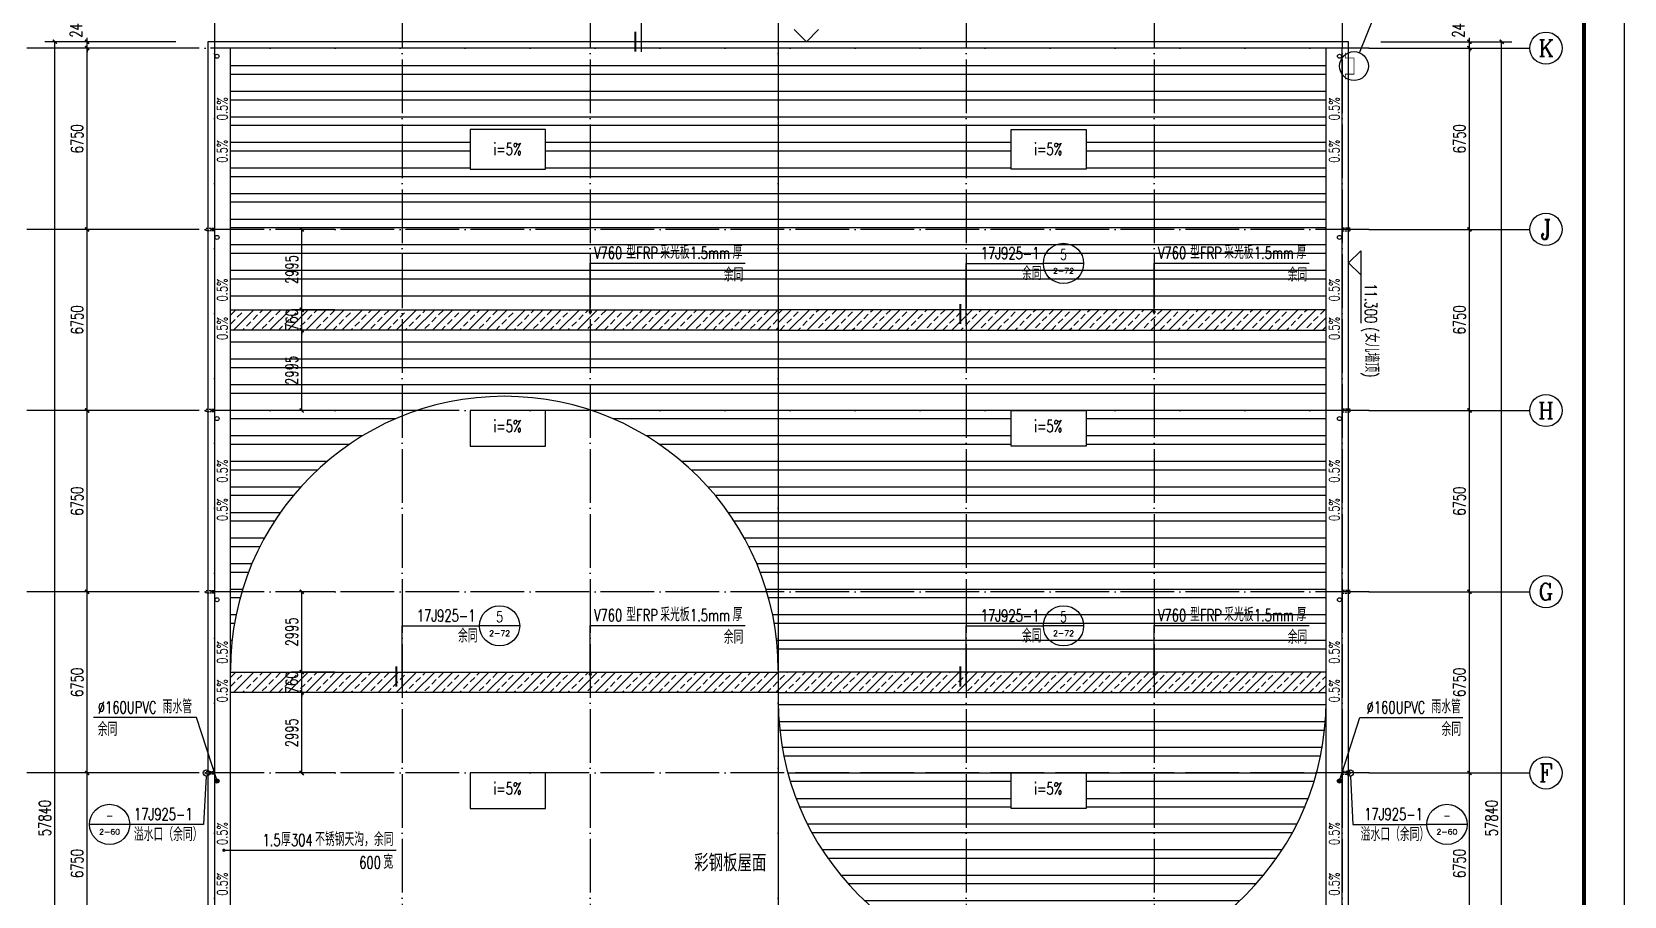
# Model space of a CAD drawing. Extents: x 1840316 to 2045362, y 17308253 to 17931430.
# Drawn here: x 1986066 to 2045362, y 17555464 to 17587663 of the extents above; entities that cross this region are included whole.
import ezdxf
from ezdxf.enums import TextEntityAlignment as Align

# ---------------------------------------------------------------- set-up
doc = ezdxf.new("R2010")
doc.units = 0
doc.header["$LTSCALE"] = 1000
doc.header["$MEASUREMENT"] = 0
doc.linetypes.add('DASH', pattern=[0.35, 0.25, -0.1])
doc.linetypes.add('DOTE', pattern=[2.42, 2, -0.2, 0.02, -0.2])
doc.layers.get('Defpoints').update_dxf_attribs({"color": 250})
for name, color, linetype in [('AXIS_TEXT', 7, 'Continuous'), ('AXIS_内部', 151, 'Continuous'), ('AXIS_外部', 171, 'Continuous'), ('DIM_IDEN', 171, 'Continuous'), ('DIM_LEAD', 145, 'Continuous'), ('DIM_SYMB', 165, 'Continuous'), ('DOTE', 1, 'DOTE'), ('PUB_DIM', 161, 'Continuous'), ('PUB_TEXT', 7, 'Continuous'), ('TK', 4, 'Continuous'), ('WINDOW', 140, 'Continuous'), ('填充', 8, 'Continuous'), ('雨水管', 6, 'Continuous')]:
    doc.layers.add(name, color=color, linetype=linetype)
doc.styles.add('_TCH_AXIS', font='COMPLEX', dxfattribs={"bigfont": 'GBCBIG'})
doc.styles.add('_TCH_DIM', font='SIMPLEX', dxfattribs={"bigfont": 'GBCBIG'})
doc.styles.add('_TCH_DIM_T3', font='SIMPLEX', dxfattribs={"width": 0.705882, "bigfont": 'GBCBIG'})
doc.styles.add('_TCH_LABEL', font='COMPLEX', dxfattribs={"bigfont": 'GBCBIG'})
doc.styles.add('COMPLEX', font='COMPLEX')
doc.styles.add('HT', font='simhei.ttf', dxfattribs={"width": 0.7})
doc.dimstyles.new('_TCH_ARCH&&150', dxfattribs={"dimtxt": 446.25, "dimasz": 150, "dimexe": 375, "dimexo": 450, "dimgap": 150, "dimtad": 1, "dimdec": 0, "dimzin": 0, "dimdsep": 46, "dimtxsty": '_TCH_DIM_T3', "dimblk": 'ARCHTICK', "dimcen": 0.09, "dimclrt": 7, "dimazin": 2, "dimtfac": 1, "dimtdec": 0, "dimtix": 1, "dimtmove": 2, "dimatfit": 3, "dimfxl": 0, "dimtolj": 1, "dimtzin": 0, "dimarcsym": 0})
pattern_1 = [(45, (5993.36, -1389131.05), (-336.759605, 336.759605), []), (45, (6330.1, -1389131.05), (-336.759605, 336.759605), [238.125, -119.0625])]

# ---------------------------------------------------------------- blocks, each defined once
blk = doc.blocks.new('GeYuanFrame_38856651', base_point=(18.76, 4.34))
at = {"layer": 'TK'}
blk.add_line((43.76, 414.34), (676.76, 414.34), dxfattribs=at)
blk.add_lwpolyline([(18.76, 424.34), (686.76, 424.34), (686.76, 4.34), (18.76, 4.34), (18.76, 424.34)], dxfattribs=at)
at = {"layer": 'TK', "const_width": 1}
blk.add_lwpolyline([(676.76, 414.34), (43.76, 414.34), (43.76, 14.34), (676.76, 14.34)], close=True, dxfattribs=at)
blk = doc.blocks.new('_ArchTick')
at = {"color": 0, "linetype": 'ByBlock', "const_width": 0.4}
blk.add_lwpolyline([(-0.5, -0.5), (0.5, 0.5)], dxfattribs=at)
blk = doc.blocks.new('*D237')
at = {"layer": 'AXIS_内部', "color": 0, "lineweight": -2}
for p, q in [((1997354, 17580305), (1995741, 17580305)), ((1996116, 17577310), (1996116, 17580305)), ((1997354, 17577310), (1995741, 17577310))]:
    blk.add_line(p, q, dxfattribs=at)
at = {"layer": 'Defpoints', "color": 0}
for p in [(1996116, 17580305), (1997804, 17580305), (1997804, 17577310)]:
    blk.add_point(p, dxfattribs=at)
at = {"layer": 'AXIS_内部', "color": 0, "lineweight": -2, "xscale": 150, "yscale": 150, "zscale": 150}
for p, rotation in [((1996116, 17580305), 90), ((1996116, 17577310), 270)]:
    blk.add_blockref('_ArchTick', p, dxfattribs=dict(at, rotation=rotation))
at = {"layer": 'AXIS_内部', "color": 7, "insert": (1995743, 17578807), "char_height": 446.2, "attachment_point": 5, "rotation": 90, "style": '_TCH_DIM_T3'}
blk.add_mtext('\\A1;2995', dxfattribs=at)
blk = doc.blocks.new('*D238')
at = {"layer": 'AXIS_内部', "color": 0, "lineweight": -2}
for p, q in [((1997354, 17577310), (1995741, 17577310)), ((1996116, 17577310), (1996116, 17577460)), ((1996116, 17576550), (1996116, 17577310)), ((1997354, 17576550), (1995741, 17576550)), ((1996116, 17576550), (1996116, 17576400))]:
    blk.add_line(p, q, dxfattribs=at)
at = {"layer": 'Defpoints', "color": 0}
for p in [(1996116, 17577310), (1997804, 17577310), (1997804, 17576550)]:
    blk.add_point(p, dxfattribs=at)
at = {"layer": 'AXIS_内部', "color": 0, "lineweight": -2, "xscale": 150, "yscale": 150, "zscale": 150}
for p, rotation in [((1996116, 17577310), 270), ((1996116, 17576550), 90)]:
    blk.add_blockref('_ArchTick', p, dxfattribs=dict(at, rotation=rotation))
at = {"layer": 'AXIS_内部', "color": 7, "insert": (1995743, 17576930), "char_height": 446.2, "attachment_point": 5, "rotation": 90, "style": '_TCH_DIM_T3'}
blk.add_mtext('\\A1;760', dxfattribs=at)
blk = doc.blocks.new('*D239')
at = {"layer": 'AXIS_内部', "color": 0, "lineweight": -2}
for p, q in [((1997354, 17576550), (1995741, 17576550)), ((1996116, 17573555), (1996116, 17576550)), ((1997354, 17573555), (1995741, 17573555))]:
    blk.add_line(p, q, dxfattribs=at)
at = {"layer": 'Defpoints', "color": 0}
for p in [(1996116, 17576550), (1997804, 17576550), (1997804, 17573555)]:
    blk.add_point(p, dxfattribs=at)
at = {"layer": 'AXIS_内部', "color": 0, "lineweight": -2, "xscale": 150, "yscale": 150, "zscale": 150}
for p, rotation in [((1996116, 17576550), 90), ((1996116, 17573555), 270)]:
    blk.add_blockref('_ArchTick', p, dxfattribs=dict(at, rotation=rotation))
at = {"layer": 'AXIS_内部', "color": 7, "insert": (1995743, 17575052), "char_height": 446.2, "attachment_point": 5, "rotation": 90, "style": '_TCH_DIM_T3'}
blk.add_mtext('\\A1;2995', dxfattribs=at)
blk = doc.blocks.new('*D240')
at = {"layer": 'AXIS_内部', "color": 0, "lineweight": -2}
for p, q in [((1997354, 17566805), (1995741, 17566805)), ((1996116, 17563810), (1996116, 17566805)), ((1997354, 17563810), (1995741, 17563810))]:
    blk.add_line(p, q, dxfattribs=at)
at = {"layer": 'Defpoints', "color": 0}
for p in [(1996116, 17566805), (1997804, 17566805), (1997804, 17563810)]:
    blk.add_point(p, dxfattribs=at)
at = {"layer": 'AXIS_内部', "color": 0, "lineweight": -2, "xscale": 150, "yscale": 150, "zscale": 150}
for p, rotation in [((1996116, 17566805), 90), ((1996116, 17563810), 270)]:
    blk.add_blockref('_ArchTick', p, dxfattribs=dict(at, rotation=rotation))
at = {"layer": 'AXIS_内部', "color": 7, "insert": (1995743, 17565307), "char_height": 446.2, "attachment_point": 5, "rotation": 90, "style": '_TCH_DIM_T3'}
blk.add_mtext('\\A1;2995', dxfattribs=at)
blk = doc.blocks.new('*D241')
at = {"layer": 'AXIS_内部', "color": 0, "lineweight": -2}
for p, q in [((1997354, 17563810), (1995741, 17563810)), ((1996116, 17563810), (1996116, 17563960)), ((1996116, 17563050), (1996116, 17563810)), ((1997354, 17563050), (1995741, 17563050)), ((1996116, 17563050), (1996116, 17562900))]:
    blk.add_line(p, q, dxfattribs=at)
at = {"layer": 'Defpoints', "color": 0}
for p in [(1996116, 17563810), (1997804, 17563810), (1997804, 17563050)]:
    blk.add_point(p, dxfattribs=at)
at = {"layer": 'AXIS_内部', "color": 0, "lineweight": -2, "xscale": 150, "yscale": 150, "zscale": 150}
for p, rotation in [((1996116, 17563810), 270), ((1996116, 17563050), 90)]:
    blk.add_blockref('_ArchTick', p, dxfattribs=dict(at, rotation=rotation))
at = {"layer": 'AXIS_内部', "color": 7, "insert": (1995743, 17563430), "char_height": 446.2, "attachment_point": 5, "rotation": 90, "style": '_TCH_DIM_T3'}
blk.add_mtext('\\A1;760', dxfattribs=at)
blk = doc.blocks.new('*D242')
at = {"layer": 'AXIS_内部', "color": 0, "lineweight": -2}
for p, q in [((1997354, 17563050), (1995741, 17563050)), ((1996116, 17560055), (1996116, 17563050)), ((1997354, 17560055), (1995741, 17560055))]:
    blk.add_line(p, q, dxfattribs=at)
at = {"layer": 'Defpoints', "color": 0}
for p in [(1996116, 17563050), (1997804, 17563050), (1997804, 17560055)]:
    blk.add_point(p, dxfattribs=at)
at = {"layer": 'AXIS_内部', "color": 0, "lineweight": -2, "xscale": 150, "yscale": 150, "zscale": 150}
for p, rotation in [((1996116, 17563050), 90), ((1996116, 17560055), 270)]:
    blk.add_blockref('_ArchTick', p, dxfattribs=dict(at, rotation=rotation))
at = {"layer": 'AXIS_内部', "color": 7, "insert": (1995743, 17561552), "char_height": 446.2, "attachment_point": 5, "rotation": 90, "style": '_TCH_DIM_T3'}
blk.add_mtext('\\A1;2995', dxfattribs=at)
blk = doc.blocks.new('*D263')
at = {"layer": 'AXIS_外部', "color": 0, "lineweight": -2}
for p, q in [((2036300, 17560055), (2039975, 17560055)), ((2039600, 17553305), (2039600, 17560055)), ((2036300, 17553305), (2039975, 17553305))]:
    blk.add_line(p, q, dxfattribs=at)
at = {"layer": 'Defpoints', "color": 0}
for p in [(2035850, 17560055), (2039600, 17560055), (2035850, 17553305)]:
    blk.add_point(p, dxfattribs=at)
at = {"layer": 'AXIS_外部', "color": 0, "lineweight": -2, "xscale": 150, "yscale": 150, "zscale": 150}
for p, rotation in [((2039600, 17560055), 90), ((2039600, 17553305), 270)]:
    blk.add_blockref('_ArchTick', p, dxfattribs=dict(at, rotation=rotation))
at = {"layer": 'AXIS_外部', "color": 7, "insert": (2039226, 17556680), "char_height": 446.2, "attachment_point": 5, "rotation": 90, "style": '_TCH_DIM_T3'}
blk.add_mtext('\\A1;6750', dxfattribs=at)
blk = doc.blocks.new('*D264')
at = {"layer": 'AXIS_外部', "color": 0, "lineweight": -2}
for p, q in [((2036300, 17566805), (2039975, 17566805)), ((2039600, 17560055), (2039600, 17566805)), ((2036300, 17560055), (2039975, 17560055))]:
    blk.add_line(p, q, dxfattribs=at)
at = {"layer": 'Defpoints', "color": 0}
for p in [(2035850, 17566805), (2039600, 17566805), (2035850, 17560055)]:
    blk.add_point(p, dxfattribs=at)
at = {"layer": 'AXIS_外部', "color": 0, "lineweight": -2, "xscale": 150, "yscale": 150, "zscale": 150}
for p, rotation in [((2039600, 17566805), 90), ((2039600, 17560055), 270)]:
    blk.add_blockref('_ArchTick', p, dxfattribs=dict(at, rotation=rotation))
at = {"layer": 'AXIS_外部', "color": 7, "insert": (2039226, 17563430), "char_height": 446.2, "attachment_point": 5, "rotation": 90, "style": '_TCH_DIM_T3'}
blk.add_mtext('\\A1;6750', dxfattribs=at)
blk = doc.blocks.new('*D265')
at = {"layer": 'AXIS_外部', "color": 0, "lineweight": -2}
for p, q in [((2036300, 17573555), (2039975, 17573555)), ((2039600, 17566805), (2039600, 17573555)), ((2036300, 17566805), (2039975, 17566805))]:
    blk.add_line(p, q, dxfattribs=at)
at = {"layer": 'Defpoints', "color": 0}
for p in [(2035850, 17573555), (2039600, 17573555), (2035850, 17566805)]:
    blk.add_point(p, dxfattribs=at)
at = {"layer": 'AXIS_外部', "color": 0, "lineweight": -2, "xscale": 150, "yscale": 150, "zscale": 150}
for p, rotation in [((2039600, 17573555), 90), ((2039600, 17566805), 270)]:
    blk.add_blockref('_ArchTick', p, dxfattribs=dict(at, rotation=rotation))
at = {"layer": 'AXIS_外部', "color": 7, "insert": (2039226, 17570180), "char_height": 446.2, "attachment_point": 5, "rotation": 90, "style": '_TCH_DIM_T3'}
blk.add_mtext('\\A1;6750', dxfattribs=at)
blk = doc.blocks.new('*D266')
at = {"layer": 'AXIS_外部', "color": 0, "lineweight": -2}
for p, q in [((2036300, 17580305), (2039975, 17580305)), ((2039600, 17573555), (2039600, 17580305)), ((2036300, 17573555), (2039975, 17573555))]:
    blk.add_line(p, q, dxfattribs=at)
at = {"layer": 'Defpoints', "color": 0}
for p in [(2035850, 17580305), (2039600, 17580305), (2035850, 17573555)]:
    blk.add_point(p, dxfattribs=at)
at = {"layer": 'AXIS_外部', "color": 0, "lineweight": -2, "xscale": 150, "yscale": 150, "zscale": 150}
for p, rotation in [((2039600, 17580305), 90), ((2039600, 17573555), 270)]:
    blk.add_blockref('_ArchTick', p, dxfattribs=dict(at, rotation=rotation))
at = {"layer": 'AXIS_外部', "color": 7, "insert": (2039226, 17576930), "char_height": 446.2, "attachment_point": 5, "rotation": 90, "style": '_TCH_DIM_T3'}
blk.add_mtext('\\A1;6750', dxfattribs=at)
blk = doc.blocks.new('*D267')
at = {"layer": 'AXIS_外部', "color": 0, "lineweight": -2}
for p, q in [((2036300, 17587055), (2039975, 17587055)), ((2039600, 17580305), (2039600, 17587055)), ((2036300, 17580305), (2039975, 17580305))]:
    blk.add_line(p, q, dxfattribs=at)
at = {"layer": 'Defpoints', "color": 0}
for p in [(2035850, 17587055), (2039600, 17587055), (2035850, 17580305)]:
    blk.add_point(p, dxfattribs=at)
at = {"layer": 'AXIS_外部', "color": 0, "lineweight": -2, "xscale": 150, "yscale": 150, "zscale": 150}
for p, rotation in [((2039600, 17587055), 90), ((2039600, 17580305), 270)]:
    blk.add_blockref('_ArchTick', p, dxfattribs=dict(at, rotation=rotation))
at = {"layer": 'AXIS_外部', "color": 7, "insert": (2039226, 17583680), "char_height": 446.2, "attachment_point": 5, "rotation": 90, "style": '_TCH_DIM_T3'}
blk.add_mtext('\\A1;6750', dxfattribs=at)
blk = doc.blocks.new('*D268')
at = {"layer": 'AXIS_外部', "color": 0, "lineweight": -2}
for p, q in [((2036300, 17587295), (2039975, 17587295)), ((2039600, 17587295), (2039600, 17587445)), ((2039600, 17587055), (2039600, 17587295)), ((2036300, 17587055), (2039975, 17587055)), ((2039600, 17587055), (2039600, 17586905))]:
    blk.add_line(p, q, dxfattribs=at)
at = {"layer": 'Defpoints', "color": 0}
for p in [(2035850, 17587295), (2039600, 17587295), (2035850, 17587055)]:
    blk.add_point(p, dxfattribs=at)
at = {"layer": 'AXIS_外部', "color": 0, "lineweight": -2, "xscale": 150, "yscale": 150, "zscale": 150}
for p, rotation in [((2039600, 17587295), 270), ((2039600, 17587055), 90)]:
    blk.add_blockref('_ArchTick', p, dxfattribs=dict(at, rotation=rotation))
at = {"layer": 'AXIS_外部', "color": 7, "insert": (2039187, 17587850), "char_height": 446.2, "attachment_point": 5, "rotation": 90, "style": '_TCH_DIM_T3'}
blk.add_mtext('\\A1;240', dxfattribs=at)
blk = doc.blocks.new('*D269')
at = {"layer": 'AXIS_外部', "color": 0, "lineweight": -2}
for p, q in [((2036300, 17587295), (2041175, 17587295)), ((2040800, 17529455), (2040800, 17587295)), ((2036300, 17529455), (2041175, 17529455))]:
    blk.add_line(p, q, dxfattribs=at)
at = {"layer": 'Defpoints', "color": 0}
for p in [(2035850, 17587295), (2040800, 17587295), (2035850, 17529455)]:
    blk.add_point(p, dxfattribs=at)
at = {"layer": 'AXIS_外部', "color": 0, "lineweight": -2, "xscale": 150, "yscale": 150, "zscale": 150}
for p, rotation in [((2040800, 17587295), 90), ((2040800, 17529455), 270)]:
    blk.add_blockref('_ArchTick', p, dxfattribs=dict(at, rotation=rotation))
at = {"layer": 'AXIS_外部', "color": 7, "insert": (2040426, 17558375), "char_height": 446.2, "attachment_point": 5, "rotation": 90, "style": '_TCH_DIM_T3'}
blk.add_mtext('\\A1;57840', dxfattribs=at)
blk = doc.blocks.new('*D283')
at = {"layer": 'AXIS_外部', "color": 0, "lineweight": -2}
for p, q in [((1991424, 17560055), (1987749, 17560055)), ((1988124, 17553305), (1988124, 17560055)), ((1991424, 17553305), (1987749, 17553305))]:
    blk.add_line(p, q, dxfattribs=at)
at = {"layer": 'Defpoints', "color": 0}
for p in [(1988124, 17560055), (1991874, 17560055), (1991874, 17553305)]:
    blk.add_point(p, dxfattribs=at)
at = {"layer": 'AXIS_外部', "color": 0, "lineweight": -2, "xscale": 150, "yscale": 150, "zscale": 150}
for p, rotation in [((1988124, 17560055), 90), ((1988124, 17553305), 270)]:
    blk.add_blockref('_ArchTick', p, dxfattribs=dict(at, rotation=rotation))
at = {"layer": 'AXIS_外部', "color": 7, "insert": (1987750, 17556680), "char_height": 446.2, "attachment_point": 5, "rotation": 90, "style": '_TCH_DIM_T3'}
blk.add_mtext('\\A1;6750', dxfattribs=at)
blk = doc.blocks.new('*D284')
at = {"layer": 'AXIS_外部', "color": 0, "lineweight": -2}
for p, q in [((1991424, 17566805), (1987749, 17566805)), ((1988124, 17560055), (1988124, 17566805)), ((1991424, 17560055), (1987749, 17560055))]:
    blk.add_line(p, q, dxfattribs=at)
at = {"layer": 'Defpoints', "color": 0}
for p in [(1988124, 17566805), (1991874, 17566805), (1991874, 17560055)]:
    blk.add_point(p, dxfattribs=at)
at = {"layer": 'AXIS_外部', "color": 0, "lineweight": -2, "xscale": 150, "yscale": 150, "zscale": 150}
for p, rotation in [((1988124, 17566805), 90), ((1988124, 17560055), 270)]:
    blk.add_blockref('_ArchTick', p, dxfattribs=dict(at, rotation=rotation))
at = {"layer": 'AXIS_外部', "color": 7, "insert": (1987750, 17563430), "char_height": 446.2, "attachment_point": 5, "rotation": 90, "style": '_TCH_DIM_T3'}
blk.add_mtext('\\A1;6750', dxfattribs=at)
blk = doc.blocks.new('*D285')
at = {"layer": 'AXIS_外部', "color": 0, "lineweight": -2}
for p, q in [((1991424, 17573555), (1987749, 17573555)), ((1988124, 17566805), (1988124, 17573555)), ((1991424, 17566805), (1987749, 17566805))]:
    blk.add_line(p, q, dxfattribs=at)
at = {"layer": 'Defpoints', "color": 0}
for p in [(1988124, 17573555), (1991874, 17573555), (1991874, 17566805)]:
    blk.add_point(p, dxfattribs=at)
at = {"layer": 'AXIS_外部', "color": 0, "lineweight": -2, "xscale": 150, "yscale": 150, "zscale": 150}
for p, rotation in [((1988124, 17573555), 90), ((1988124, 17566805), 270)]:
    blk.add_blockref('_ArchTick', p, dxfattribs=dict(at, rotation=rotation))
at = {"layer": 'AXIS_外部', "color": 7, "insert": (1987750, 17570180), "char_height": 446.2, "attachment_point": 5, "rotation": 90, "style": '_TCH_DIM_T3'}
blk.add_mtext('\\A1;6750', dxfattribs=at)
blk = doc.blocks.new('*D286')
at = {"layer": 'AXIS_外部', "color": 0, "lineweight": -2}
for p, q in [((1991424, 17580305), (1987749, 17580305)), ((1988124, 17573555), (1988124, 17580305)), ((1991424, 17573555), (1987749, 17573555))]:
    blk.add_line(p, q, dxfattribs=at)
at = {"layer": 'Defpoints', "color": 0}
for p in [(1988124, 17580305), (1991874, 17580305), (1991874, 17573555)]:
    blk.add_point(p, dxfattribs=at)
at = {"layer": 'AXIS_外部', "color": 0, "lineweight": -2, "xscale": 150, "yscale": 150, "zscale": 150}
for p, rotation in [((1988124, 17580305), 90), ((1988124, 17573555), 270)]:
    blk.add_blockref('_ArchTick', p, dxfattribs=dict(at, rotation=rotation))
at = {"layer": 'AXIS_外部', "color": 7, "insert": (1987750, 17576930), "char_height": 446.2, "attachment_point": 5, "rotation": 90, "style": '_TCH_DIM_T3'}
blk.add_mtext('\\A1;6750', dxfattribs=at)
blk = doc.blocks.new('*D287')
at = {"layer": 'AXIS_外部', "color": 0, "lineweight": -2}
for p, q in [((1991424, 17587055), (1987749, 17587055)), ((1988124, 17580305), (1988124, 17587055)), ((1991424, 17580305), (1987749, 17580305))]:
    blk.add_line(p, q, dxfattribs=at)
at = {"layer": 'Defpoints', "color": 0}
for p in [(1988124, 17587055), (1991874, 17587055), (1991874, 17580305)]:
    blk.add_point(p, dxfattribs=at)
at = {"layer": 'AXIS_外部', "color": 0, "lineweight": -2, "xscale": 150, "yscale": 150, "zscale": 150}
for p, rotation in [((1988124, 17587055), 90), ((1988124, 17580305), 270)]:
    blk.add_blockref('_ArchTick', p, dxfattribs=dict(at, rotation=rotation))
at = {"layer": 'AXIS_外部', "color": 7, "insert": (1987750, 17583680), "char_height": 446.2, "attachment_point": 5, "rotation": 90, "style": '_TCH_DIM_T3'}
blk.add_mtext('\\A1;6750', dxfattribs=at)
blk = doc.blocks.new('*D288')
at = {"layer": 'AXIS_外部', "color": 0, "lineweight": -2}
for p, q in [((1991424, 17587295), (1987749, 17587295)), ((1988124, 17587295), (1988124, 17587445)), ((1988124, 17587055), (1988124, 17587295)), ((1991424, 17587055), (1987749, 17587055)), ((1988124, 17587055), (1988124, 17586905))]:
    blk.add_line(p, q, dxfattribs=at)
at = {"layer": 'Defpoints', "color": 0}
for p in [(1988124, 17587295), (1991874, 17587295), (1991874, 17587055)]:
    blk.add_point(p, dxfattribs=at)
at = {"layer": 'AXIS_外部', "color": 0, "lineweight": -2, "xscale": 150, "yscale": 150, "zscale": 150}
for p, rotation in [((1988124, 17587295), 270), ((1988124, 17587055), 90)]:
    blk.add_blockref('_ArchTick', p, dxfattribs=dict(at, rotation=rotation))
at = {"layer": 'AXIS_外部', "color": 7, "insert": (1987711, 17587850), "char_height": 446.2, "attachment_point": 5, "rotation": 90, "style": '_TCH_DIM_T3'}
blk.add_mtext('\\A1;240', dxfattribs=at)
blk = doc.blocks.new('*D289')
at = {"layer": 'AXIS_外部', "color": 0, "lineweight": -2}
for p, q in [((1991424, 17587295), (1986549, 17587295)), ((1986924, 17529455), (1986924, 17587295)), ((1991424, 17529455), (1986549, 17529455))]:
    blk.add_line(p, q, dxfattribs=at)
at = {"layer": 'Defpoints', "color": 0}
for p in [(1986924, 17587295), (1991874, 17587295), (1991874, 17529455)]:
    blk.add_point(p, dxfattribs=at)
at = {"layer": 'AXIS_外部', "color": 0, "lineweight": -2, "xscale": 150, "yscale": 150, "zscale": 150}
for p, rotation in [((1986924, 17587295), 90), ((1986924, 17529455), 270)]:
    blk.add_blockref('_ArchTick', p, dxfattribs=dict(at, rotation=rotation))
at = {"layer": 'AXIS_外部', "color": 7, "insert": (1986550, 17558375), "char_height": 446.2, "attachment_point": 5, "rotation": 90, "style": '_TCH_DIM_T3'}
blk.add_mtext('\\A1;57840', dxfattribs=at)
blk = doc.blocks.new('_AXISO')
blk.add_circle((0, 0), 0.5)
at = {"layer": 'AXIS_TEXT', "style": 'COMPLEX', "width": 1.041667}
blk.add_attdef('A', text='', height=0.56, dxfattribs=at).set_placement((-0.25, -0.28), (0.25, -0.28), align=Align.FIT)

msp = doc.modelspace()

# ---------------------------------------------------------------- hatches: boundary and pattern name
at = {"layer": '填充'}
h = msp.add_hatch(dxfattribs=at)
h.set_pattern_fill('ANSI32', color=251, scale=200, angle=135, style=0)
h.set_pattern_definition([(180, (5999.4, -1384856.1), (-6e-14, -952.5), []), (180, (5681.9, -1384538.6), (-6e-14, -952.5), [])])
h.paths.add_polyline_path([(2013861.6, 17586904.7), (1993869.6, 17586904.7, -0.2021925), (1993461.6, 17586817), (1993461.6, 17577534.7), (2013861.6, 17577534.7)])
h.paths.add_polyline_path([(2005191.4, 17582551.8), (2002393.7, 17582551.8), (2002393.7, 17583876.8), (2005191.4, 17583876.8)], flags=16)
h.paths.add_polyline_path([(2034261.6, 17586904.7), (2013861.6, 17586904.7), (2013861.6, 17577534.7), (2034261.6, 17577534.7)])
h.paths.add_polyline_path([(2022531.8, 17582551.8), (2022531.8, 17583876.8), (2025329.5, 17583876.8), (2025329.5, 17582551.8)], flags=16)
h.paths.add_polyline_path([(1996038.5, 17576638.1), (1996038.5, 17577671.2), (1995369.2, 17577671.2), (1995369.2, 17576638.1)], flags=9)
h.paths.add_polyline_path([(1996038.5, 17578328.1), (1996038.5, 17579661.2), (1995369.2, 17579661.2), (1995369.2, 17578328.1)], flags=24)
h = msp.add_hatch(dxfattribs=at)
h.set_pattern_fill('ANSI33', color=4, scale=150, style=0)
h.set_pattern_definition([(45, (5993.36, -1375631.05), (-336.759605, 336.759605), []), (45, (6330.1, -1375631.05), (-336.759605, 336.759605), [238.125, -119.0625])])
h.paths.add_polyline_path([(1993461.6, 17577309.7), (2013861.6, 17577309.7), (2013861.6, 17576549.7), (1993461.6, 17576549.7)])
h = msp.add_hatch(dxfattribs=at)
h.set_pattern_fill('ANSI33', color=4, scale=150, style=0)
h.set_pattern_definition([(45, (5999.36, -1388231.1), (-336.759605, 336.759605), []), (45, (6336.1, -1388231.1), (-336.759605, 336.759605), [238.125, -119.0625])])
h.paths.add_polyline_path([(2034261.6, 17577309.7), (2013861.6, 17577309.7), (2013861.6, 17576549.7), (2034261.6, 17576549.7)])
h = msp.add_hatch(dxfattribs=at)
h.set_pattern_fill('ANSI32', color=251, scale=200, angle=135, style=0)
h.set_pattern_definition([(180, (5999.4, -1385306.1), (-6e-14, -952.5), []), (180, (5681.9, -1384988.6), (-6e-14, -952.5), [])])
edge = h.paths.add_edge_path()
edge.add_line((1993461.6, 17576324.7), (2034261.6, 17576324.7))
edge.add_line((2034261.6, 17576324.7), (2034261.6, 17564334.7))
edge.add_line((2034261.6, 17564334.7), (2013861.6, 17564351.1))
edge.add_arc((2003662, 17563873.9), 10210.8, 2.678599, 177.413671)
edge.add_line((1993461.6, 17564334.7), (1993461.6, 17576324.7))
h.paths.add_polyline_path([(2025329.5, 17572229.7), (2022531.8, 17572229.7), (2022531.8, 17573554.7), (2025329.5, 17573554.7)], flags=16)
h = msp.add_hatch(dxfattribs=at)
h.set_pattern_fill('ANSI33', color=4, scale=150, style=0)
h.set_pattern_definition(pattern_1)
h.paths.add_polyline_path([(1993461.6, 17563809.7), (2013861.6, 17563809.7), (2013861.6, 17563049.7), (1993461.6, 17563049.7)])
h = msp.add_hatch(dxfattribs=at)
h.set_pattern_fill('ANSI33', color=4, scale=150, style=0)
h.set_pattern_definition(pattern_1)
h.paths.add_polyline_path([(2034261.6, 17563809.7), (2013861.6, 17563809.7), (2013861.6, 17563049.7), (2034261.6, 17563049.7)])
h = msp.add_hatch(dxfattribs=at)
h.set_pattern_fill('ANSI32', color=251, scale=200, angle=135, style=0)
h.set_pattern_definition([(180, (0, -1500), (-6e-14, -952.5), []), (180, (-317.5, -1182.5), (-6e-14, -952.5), [])])
edge = h.paths.add_edge_path()
edge.add_line((2034261.6, 17562281.9), (2034261.6, 17562824.7))
edge.add_line((2034261.6, 17562824.7), (2013861.6, 17562824.7))
edge.add_line((2013861.6, 17562824.7), (2013861.6, 17562281.9))
edge.add_arc((2024061.6, 17562742.3), 10210.4, 182.584334, 357.415666)
h.paths.add_polyline_path([(2025329.5, 17558729.7), (2022531.8, 17558729.7), (2022531.8, 17560054.7), (2025329.5, 17560054.7)], flags=16)

# ---------------------------------------------------------------- linework, layer by layer
at = {"const_width": 30}
msp.add_lwpolyline([(2034981.6, 17586887.6), (2034981.6, 17586687.6), (2035301.6, 17586687.6), (2035301.6, 17586087.6), (2034981.6, 17586087.6), (2034981.6, 17585887.6)], dxfattribs=at)
for points in [[(2002393.7, 17582551.8), (2005191.4, 17582551.8), (2005191.4, 17584026.8), (2002393.7, 17584026.8)], [(2025329.5, 17582551.8), (2022531.8, 17582551.8), (2022531.8, 17584026.8), (2025329.5, 17584026.8)], [(1993461.6, 17577309.7), (2013861.6, 17577309.7), (2013861.6, 17576549.7), (1993461.6, 17576549.7)], [(2034261.6, 17577309.7), (2013861.6, 17577309.7), (2013861.6, 17576549.7), (2034261.6, 17576549.7)], [(2002393.7, 17572229.7), (2005191.4, 17572229.7), (2005191.4, 17573554.7), (2002393.7, 17573554.7)], [(2025329.5, 17572229.7), (2022531.8, 17572229.7), (2022531.8, 17573554.7), (2025329.5, 17573554.7)], [(1993461.6, 17563809.7), (2013861.6, 17563809.7), (2013861.6, 17563049.7), (1993461.6, 17563049.7)], [(2034261.6, 17563809.7), (2013861.6, 17563809.7), (2013861.6, 17563049.7), (2034261.6, 17563049.7)], [(2002393.7, 17558729.7), (2005191.4, 17558729.7), (2005191.4, 17560054.7), (2002393.7, 17560054.7)], [(2025329.5, 17558729.7), (2022531.8, 17558729.7), (2022531.8, 17560054.7), (2025329.5, 17560054.7)]]:
    msp.add_lwpolyline(points, close=True)
at = {"linetype": 'DASH', "ltscale": 0.3}
for points in [[(1992861.6, 17580354.7), (1992861.6, 17580254.7), (1992561.6, 17580254.7), (1992561.6, 17580354.7)], [(2034861.6, 17580354.7), (2034861.6, 17580254.7), (2035161.6, 17580254.7), (2035161.6, 17580354.7)], [(1992861.6, 17573604.7), (1992861.6, 17573504.7), (1992561.6, 17573504.7), (1992561.6, 17573604.7)], [(2034861.6, 17573604.7), (2034861.6, 17573504.7), (2035161.6, 17573504.7), (2035161.6, 17573604.7)], [(1992861.6, 17566854.7), (1992861.6, 17566754.7), (1992561.6, 17566754.7), (1992561.6, 17566854.7)], [(2034861.6, 17566854.7), (2034861.6, 17566754.7), (2035161.6, 17566754.7), (2035161.6, 17566854.7)], [(1992861.6, 17560104.7), (1992861.6, 17560004.7), (1992561.6, 17560004.7), (1992561.6, 17560104.7)], [(2034861.6, 17560104.7), (2034861.6, 17560004.7), (2035161.6, 17560004.7), (2035161.6, 17560104.7)]]:
    msp.add_lwpolyline(points, close=True, dxfattribs=at)
at = {"layer": 'AXIS_外部'}
for p, q in [((1991873.6, 17587054.7), (1985873.6, 17587054.7)), ((2035849.6, 17587054.7), (2041849.6, 17587054.7)), ((1991873.6, 17580304.7), (1985873.6, 17580304.7)), ((2035849.6, 17580304.7), (2041849.6, 17580304.7)), ((1991873.6, 17573554.7), (1985873.6, 17573554.7)), ((2035849.6, 17573554.7), (2041849.6, 17573554.7)), ((1991873.6, 17566804.7), (1985873.6, 17566804.7)), ((2035849.6, 17566804.7), (2041849.6, 17566804.7)), ((1991873.6, 17560054.7), (1985873.6, 17560054.7)), ((2035849.6, 17560054.7), (2041849.6, 17560054.7))]:
    msp.add_line(p, q, dxfattribs=at)
at = {"layer": 'DIM_IDEN'}
for p, q in [((2035503.3, 17586885.3), (2037112.8, 17590856.9)), ((2008767, 17586919.7), (2008767, 17590391.4)), ((2020861.6, 17579034.7), (2023734.3, 17579034.7)), ((2020861.6, 17576774.7), (2020861.6, 17579034.7)), ((2025234.3, 17579034.7), (2023734.3, 17579034.7)), ((1999861.5, 17565534.7), (2002734.3, 17565534.7)), ((1999861.5, 17563274.7), (1999861.5, 17565534.7)), ((2004234.3, 17565534.7), (2002734.3, 17565534.7)), ((2020861.6, 17565534.7), (2023734.3, 17565534.7)), ((2020861.6, 17563274.7), (2020861.6, 17565534.7)), ((2025234.3, 17565534.7), (2023734.3, 17565534.7)), ((1992202.9, 17562116.7), (1988364, 17562116.7)), ((1992961.6, 17559754.7), (1992202.9, 17562116.7)), ((2034761.6, 17559754.7), (2035520.2, 17562116.7)), ((2035520.2, 17562116.7), (2039359.2, 17562116.7)), ((1992555.6, 17559939), (1992462.1, 17558137.7)), ((2035167.6, 17559939), (2035261.1, 17558137.7)), ((1989710.5, 17558137.7), (1988210.5, 17558137.7)), ((1992462.1, 17558137.7), (1989710.5, 17558137.7)), ((2035261.1, 17558137.7), (2038012.7, 17558137.7)), ((2039512.7, 17558137.7), (2038012.7, 17558137.7))]:
    msp.add_line(p, q, dxfattribs=at)
at = {"layer": 'DIM_IDEN', "const_width": 75}
for points in [[(2008542, 17586919.7), (2008542, 17587669.7)], [(2020636.6, 17576774.7), (2020636.6, 17577524.7)], [(1999636.5, 17563274.7), (1999636.5, 17564024.7)], [(2020636.6, 17563274.7), (2020636.6, 17564024.7)]]:
    msp.add_lwpolyline(points, dxfattribs=at)
at = {"layer": 'DIM_IDEN', "const_width": 60}
for points in [[(1992970.8, 17559726.1, 1), (1992952.4, 17559783.2, 1)], [(2034752.4, 17559726.1, 1), (2034770.8, 17559783.2, 1)]]:
    msp.add_lwpolyline(points, format="xyb", close=True, dxfattribs=at)
at = {"layer": 'DIM_IDEN'}
for centre, radius in [((2035301.6, 17586387.6), 537.1), ((2024484.3, 17579034.7), 750), ((2003484.3, 17565534.7), 750), ((2024484.3, 17565534.7), 750), ((1992561.6, 17560054.7), 115.8), ((2035161.6, 17560054.7), 115.8), ((1988960.5, 17558137.7), 750), ((2038762.7, 17558137.7), 750)]:
    msp.add_circle(centre, radius, dxfattribs=at)
at = {"layer": 'DIM_LEAD'}
for p, q in [((2006861.5, 17577231.1), (2006861.5, 17579048.3)), ((2006861.5, 17579048.3), (2012633.3, 17579048.3)), ((2027861.6, 17577231.1), (2027861.6, 17579048.3)), ((2027861.6, 17579048.3), (2033633.4, 17579048.3)), ((2006861.6, 17563731.1), (2006861.6, 17565548.3)), ((2006861.6, 17565548.3), (2012633.4, 17565548.3)), ((2027861.6, 17563731.1), (2027861.6, 17565548.3)), ((2027861.6, 17565548.3), (2033633.4, 17565548.3)), ((1993215.4, 17557174.7), (1993443.8, 17557174.7)), ((1993443.8, 17557174.7), (1999626.4, 17557174.7))]:
    msp.add_line(p, q, dxfattribs=at)
at = {"layer": 'DIM_LEAD', "const_width": 60}
for points in [[(2006861.5, 17577201.1, 1), (2006861.5, 17577261.1, 1)], [(2027861.6, 17577201.1, 1), (2027861.6, 17577261.1, 1)], [(2006861.6, 17563701.1, 1), (2006861.6, 17563761.1, 1)], [(2027861.6, 17563701.1, 1), (2027861.6, 17563761.1, 1)], [(1993185.4, 17557174.7, 1), (1993245.4, 17557174.7, 1)]]:
    msp.add_lwpolyline(points, format="xyb", close=True, dxfattribs=at)
at = {"layer": 'DIM_SYMB'}
for points in [[(2004492, 17582968, 0, 0, 0), (2003544.3, 17582968, 120, 0, 0), (2003094.3, 17582968, 0, 0, 0)], [(2023231.2, 17582968, 0, 0, 0), (2024178.9, 17582968, 120, 0, 0), (2024628.9, 17582968, 0, 0, 0)], [(2004492, 17572645.9, 0, 0, 0), (2003544.3, 17572645.9, 120, 0, 0), (2003094.3, 17572645.9, 0, 0, 0)], [(2023231.2, 17572645.9, 0, 0, 0), (2024178.9, 17572645.9, 120, 0, 0), (2024628.9, 17572645.9, 0, 0, 0)], [(2004492, 17559145.9, 0, 0, 0), (2003544.3, 17559145.9, 120, 0, 0), (2003094.3, 17559145.9, 0, 0, 0)], [(2023231.2, 17559145.9, 0, 0, 0), (2024178.9, 17559145.9, 120, 0, 0), (2024628.9, 17559145.9, 0, 0, 0)]]:
    msp.add_lwpolyline(points, format="xyseb", dxfattribs=at)
at = {"layer": 'DOTE'}
for p, q in [((1992861.6, 17589054.7), (1992861.6, 17524621)), ((1999861.6, 17589054.7), (1999861.6, 17524621)), ((2006861.6, 17589054.7), (2006861.6, 17524621)), ((2013861.6, 17589054.7), (2013861.6, 17524655.1)), ((2020861.6, 17589054.7), (2020861.6, 17524621)), ((2027861.6, 17589054.7), (2027861.6, 17524621)), ((2034861.6, 17589054.7), (2034861.6, 17524621)), ((2035861.6, 17587054.7), (1991873.6, 17587054.7)), ((2035861.6, 17580304.7), (1991873.6, 17580304.7)), ((2035861.6, 17573554.7), (1991873.6, 17573554.7)), ((2035861.6, 17566804.7), (1991873.6, 17566804.7)), ((2035861.6, 17560054.7), (1991873.6, 17560054.7))]:
    msp.add_line(p, q, dxfattribs=at)
at = {"layer": 'PUB_DIM'}
for p, q in [((2014908.2, 17587294.7), (2014458.2, 17587744.7)), ((2014908.2, 17587294.7), (2015358.2, 17587744.7)), ((2035101.6, 17579057.7), (2035551.6, 17579507.7)), ((2035551.6, 17579507.7), (2035551.6, 17576807.7)), ((2035101.6, 17579057.7), (2035551.6, 17578607.7))]:
    msp.add_line(p, q, dxfattribs=at)
for points in [[(1993159.2, 17585376.6, 0, 0, 0), (1993159.2, 17586426.6, 120, 0, 0), (1993159.2, 17586876.6, 0, 0, 0)], [(2034564, 17585376.6, 0, 0, 0), (2034564, 17586426.6, 120, 0, 0), (2034564, 17586876.6, 0, 0, 0)], [(1993159.2, 17582649.4, 0, 0, 0), (1993159.2, 17581599.4, 120, 0, 0), (1993159.2, 17581149.4, 0, 0, 0)], [(2034564, 17582649.4, 0, 0, 0), (2034564, 17581599.4, 120, 0, 0), (2034564, 17581149.4, 0, 0, 0)], [(1993159.2, 17578626.6, 0, 0, 0), (1993159.2, 17579676.6, 120, 0, 0), (1993159.2, 17580126.6, 0, 0, 0)], [(2034564, 17578626.6, 0, 0, 0), (2034564, 17579676.6, 120, 0, 0), (2034564, 17580126.6, 0, 0, 0)], [(1993159.2, 17576049.4, 0, 0, 0), (1993159.2, 17574549.4, 120, 0, 0), (1993159.2, 17574099.4, 0, 0, 0)], [(2034564, 17576049.4, 0, 0, 0), (2034564, 17574549.4, 120, 0, 0), (2034564, 17574099.4, 0, 0, 0)], [(1993159.2, 17571876.6, 0, 0, 0), (1993159.2, 17572926.6, 120, 0, 0), (1993159.2, 17573376.6, 0, 0, 0)], [(2034564, 17571876.6, 0, 0, 0), (2034564, 17572926.6, 120, 0, 0), (2034564, 17573376.6, 0, 0, 0)], [(1993159.2, 17569299.4, 0, 0, 0), (1993159.2, 17567799.4, 120, 0, 0), (1993159.2, 17567349.4, 0, 0, 0)], [(2034564, 17569299.4, 0, 0, 0), (2034564, 17567799.4, 120, 0, 0), (2034564, 17567349.4, 0, 0, 0)], [(1993159.2, 17565126.6, 0, 0, 0), (1993159.2, 17566176.6, 120, 0, 0), (1993159.2, 17566626.6, 0, 0, 0)], [(2034564, 17565126.6, 0, 0, 0), (2034564, 17566176.6, 120, 0, 0), (2034564, 17566626.6, 0, 0, 0)], [(1993159.2, 17562549.4, 0, 0, 0), (1993159.2, 17561049.4, 120, 0, 0), (1993159.2, 17560599.4, 0, 0, 0)], [(2034564, 17562549.4, 0, 0, 0), (2034564, 17561049.4, 120, 0, 0), (2034564, 17560599.4, 0, 0, 0)], [(1993159.2, 17558376.6, 0, 0, 0), (1993159.2, 17559426.6, 120, 0, 0), (1993159.2, 17559876.6, 0, 0, 0)], [(2034564, 17558376.6, 0, 0, 0), (2034564, 17559426.6, 120, 0, 0), (2034564, 17559876.6, 0, 0, 0)]]:
    msp.add_lwpolyline(points, format="xyseb", dxfattribs=at)
at = {"layer": 'WINDOW'}
for p, q in [((1993461.6, 17524621), (1993461.6, 17587054.7)), ((2013861.6, 17587054.7), (2013861.6, 17524655.1)), ((2034261.6, 17524621), (2034261.6, 17587054.7))]:
    msp.add_line(p, q, dxfattribs=at)
for points in [[(2035101.6, 17529454.7), (2035101.6, 17587294.7), (1992621.6, 17587294.7), (1992621.6, 17529454.7)], [(2034861.6, 17524621), (2034861.6, 17587054.7), (1992861.6, 17587054.7), (1992861.6, 17524621)]]:
    msp.add_lwpolyline(points, dxfattribs=at)
for centre, start, end in [((2003661.6, 17563884.7), 0.000117, 180.000117), ((2024061.6, 17562731.9), 179.999883, 359.999883)]:
    msp.add_arc(centre, 10200, start, end, dxfattribs=at)
at = {"layer": '雨水管'}
for centre in [(1992961.6, 17586754.7), (2034761.6, 17586754.7), (1992961.6, 17580004.7), (2034761.6, 17580004.7), (1992961.6, 17573254.7), (2034761.6, 17573254.7), (1992961.6, 17566504.7), (2034761.6, 17566504.7), (1992961.6, 17559754.7), (2034761.6, 17559754.7)]:
    msp.add_circle(centre, 75, dxfattribs=at)

# ---------------------------------------------------------------- block references
at = {"xscale": 150, "yscale": 150, "zscale": 150, "rotation": 270}
msp.add_blockref('GeYuanFrame_38856651', (1982361.6, 17602842), dxfattribs=at)
at = {"layer": 'AXIS_外部'}
ref = msp.add_blockref('_AXISO', (2042449.6, 17587054.7), dxfattribs=dict(at, xscale=1200, yscale=1200, zscale=1200))
ref.add_attrib('A', 'K', dxfattribs={"layer": 'AXIS_TEXT', "height": 622.9, "style": '_TCH_AXIS'}).set_placement((2042167.8, 17586743.2), (2042731.4, 17586743.2), align=Align.FIT)
ref = msp.add_blockref('_AXISO', (2042449.6, 17580304.7), dxfattribs=dict(at, xscale=1200, yscale=1200, zscale=1200))
ref.add_attrib('A', 'J', dxfattribs={"layer": 'AXIS_TEXT', "height": 744.1, "style": '_TCH_AXIS'}).set_placement((2042254.7, 17579932.6), (2042644.5, 17579932.6), align=Align.FIT)
ref = msp.add_blockref('_AXISO', (2042449.6, 17573554.7), dxfattribs=dict(at, xscale=1200, yscale=1200, zscale=1200))
ref.add_attrib('A', 'H', dxfattribs={"layer": 'AXIS_TEXT', "height": 608.3, "style": '_TCH_AXIS'}).set_placement((2042159.9, 17573250.5), (2042739.2, 17573250.5), align=Align.FIT)
ref = msp.add_blockref('_AXISO', (2042449.6, 17566804.7), dxfattribs=dict(at, xscale=1200, yscale=1200, zscale=1200))
ref.add_attrib('A', 'G', dxfattribs={"layer": 'AXIS_TEXT', "height": 637.8, "style": '_TCH_AXIS'}).set_placement((2042176.3, 17566485.8), (2042722.9, 17566485.8), align=Align.FIT)
ref = msp.add_blockref('_AXISO', (2042449.6, 17560054.7), dxfattribs=dict(at, xscale=1200, yscale=1200, zscale=1200))
ref.add_attrib('A', 'F', dxfattribs={"layer": 'AXIS_TEXT', "height": 668.2, "style": '_TCH_AXIS'}).set_placement((2042195.1, 17559720.6), (2042704.1, 17559720.6), align=Align.FIT)

# ---------------------------------------------------------------- texts
at = {"layer": 'PUB_TEXT', "style": '_TCH_DIM', "width": 0.705882}
for s, height, rotation, p in [('0.5%%%', 382.5, 90, (1993350.4, 17584367.3)), ('0.5%%%', 382.5, 90, (2034755.3, 17584367.3)), ('0.5%%%', 382.5, 90, (1993350.4, 17582784.4)), ('0.5%%%', 382.5, 90, (2034755.3, 17582784.4)), ('0.5%%%', 382.5, 90, (1993350.4, 17577617.3)), ('0.5%%%', 382.5, 90, (2034755.3, 17577617.3)), ('11.300', 446.25, 270, (2035709.1, 17578292.7)), ('0.5%%%', 382.5, 90, (1993350.4, 17576184.4)), ('0.5%%%', 382.5, 90, (2034755.3, 17576184.4)), ('(', 446.2, 270, (2035709.1, 17576657.7)), (')', 446.2, 270, (2035709.1, 17574973.2)), ('0.5%%%', 382.5, 90, (1993350.4, 17570867.3)), ('0.5%%%', 382.5, 90, (2034755.3, 17570867.3)), ('0.5%%%', 382.5, 90, (1993350.4, 17569434.4)), ('0.5%%%', 382.5, 90, (2034755.3, 17569434.4)), ('0.5%%%', 382.5, 90, (1993350.4, 17564117.3)), ('0.5%%%', 382.5, 90, (2034755.3, 17564117.3)), ('0.5%%%', 382.5, 90, (1993350.4, 17562684.4)), ('0.5%%%', 382.5, 90, (2034755.3, 17562684.4)), ('0.5%%%', 382.5, 90, (1993350.4, 17557367.3)), ('0.5%%%', 382.5, 90, (2034755.3, 17557367.3)), ('0.5%%%', 382.5, 90, (1993350.4, 17555484.4)), ('0.5%%%', 382.5, 90, (2034755.3, 17555484.4))]:
    msp.add_text(s, height=height, rotation=rotation, dxfattribs=at).set_placement(p)
at = {"layer": 'PUB_TEXT'}
for s, height, style, width, p in [('i=5%', 446.25, '_TCH_DIM', 0.705882, (2003253.1, 17583073)), ('i=5%', 446.25, '_TCH_DIM', 0.705882, (2023390, 17583073)), ('V760', 446.25, '_TCH_DIM', 0.705882, (2006998.6, 17579205.8)), ('FRP', 446.25, '_TCH_DIM', 0.705882, (2008567.2, 17579205.8)), ('1.5mm', 446.25, '_TCH_DIM', 0.705882, (2010573.1, 17579205.8)), ('17J925-1', 446.25, '_TCH_LABEL', 0.705882, (2021401.8, 17579192.2)), ('V760', 446.25, '_TCH_DIM', 0.705882, (2027998.6, 17579205.8)), ('FRP', 446.25, '_TCH_DIM', 0.705882, (2029567.3, 17579205.8)), ('1.5mm', 446.25, '_TCH_DIM', 0.705882, (2031573.1, 17579205.8)), ('i=5%', 446.25, '_TCH_DIM', 0.705882, (2003253.1, 17572750.9)), ('i=5%', 446.25, '_TCH_DIM', 0.705882, (2023390, 17572750.9)), ('17J925-1', 446.25, '_TCH_LABEL', 0.705882, (2000401.8, 17565692.2)), ('V760', 446.25, '_TCH_DIM', 0.705882, (2006998.7, 17565705.8)), ('FRP', 446.25, '_TCH_DIM', 0.705882, (2008567.3, 17565705.8)), ('1.5mm', 446.25, '_TCH_DIM', 0.705882, (2010573.1, 17565705.8)), ('17J925-1', 446.25, '_TCH_LABEL', 0.705882, (2021401.8, 17565692.2)), ('V760', 446.25, '_TCH_DIM', 0.705882, (2027998.6, 17565705.8)), ('FRP', 446.25, '_TCH_DIM', 0.705882, (2029567.3, 17565705.8)), ('1.5mm', 446.25, '_TCH_DIM', 0.705882, (2031573.1, 17565705.8)), ('%%c160UPVC', 446.25, '_TCH_LABEL', 0.705882, (1988521.5, 17562274.2)), ('%%c160UPVC', 446.25, '_TCH_LABEL', 0.705882, (2035770.2, 17562274.2)), ('i=5%', 446.25, '_TCH_DIM', 0.705882, (2003253.1, 17559250.9)), ('i=5%', 446.25, '_TCH_DIM', 0.705882, (2023390, 17559250.9)), ('17J925-1', 446.25, '_TCH_LABEL', 0.705882, (1989868, 17558295.2)), ('17J925-1', 446.25, '_TCH_LABEL', 0.705882, (2035680.2, 17558295.2)), ('1.5', 446.25, '_TCH_DIM', 0.705882, (1994656.3, 17557332.2)), ('304', 446.25, '_TCH_DIM', 0.705882, (1995714.9, 17557332.2)), ('彩钢板屋面', 563.29, 'HT', 0.7, (2010729, 17556446.3)), ('600', 446.25, '_TCH_DIM', 0.705882, (1998256.1, 17556492.2))]:
    msp.add_text(s, height=height, dxfattribs=dict(at, style=style, width=width)).set_placement(p)
for s, height, style, p in [('型', 506.4, '_TCH_DIM', (2008198.6, 17579205.8)), ('采光板', 506.38, '_TCH_DIM', (2009467.2, 17579205.8)), ('厚', 506.4, '_TCH_DIM', (2012163.1, 17579205.8)), ('型', 506.4, '_TCH_DIM', (2029198.6, 17579205.8)), ('采光板', 506.38, '_TCH_DIM', (2030467.3, 17579205.8)), ('厚', 506.4, '_TCH_DIM', (2033163.1, 17579205.8)), ('余同', 506.38, '_TCH_DIM', (2011833.5, 17578365.8)), ('余同', 506.38, '_TCH_LABEL', (2022934.6, 17578413.6)), ('余同', 506.38, '_TCH_DIM', (2032833.6, 17578365.8)), ('型', 506.4, '_TCH_DIM', (2008198.7, 17565705.8)), ('采光板', 506.38, '_TCH_DIM', (2009467.3, 17565705.8)), ('厚', 506.4, '_TCH_DIM', (2012163.1, 17565705.8)), ('型', 506.4, '_TCH_DIM', (2029198.6, 17565705.8)), ('采光板', 506.38, '_TCH_DIM', (2030467.3, 17565705.8)), ('厚', 506.4, '_TCH_DIM', (2033163.1, 17565705.8)), ('余同', 506.38, '_TCH_LABEL', (2001934.5, 17564913.6)), ('余同', 506.38, '_TCH_DIM', (2011833.6, 17564865.8)), ('余同', 506.38, '_TCH_LABEL', (2022934.6, 17564913.6)), ('余同', 506.38, '_TCH_DIM', (2032833.6, 17564865.8)), ('雨水管', 506.38, '_TCH_LABEL', (1990936.5, 17562274.2)), ('雨水管', 506.38, '_TCH_LABEL', (2038185.2, 17562274.2)), ('余同', 506.38, '_TCH_LABEL', (1988521.5, 17561434.2)), ('余同', 506.38, '_TCH_LABEL', (2038559.4, 17561434.2)), ('溢水口（余同）', 506.38, '_TCH_LABEL', (1989868, 17557516.7)), ('厚', 506.4, '_TCH_DIM', (1995346.3, 17557332.2)), ('不锈钢天沟，余同', 506.38, '_TCH_DIM', (1996614.9, 17557332.2)), ('溢水口（余同）', 506.38, '_TCH_LABEL', (2035550.1, 17557516.7)), ('宽', 506.4, '_TCH_DIM', (1999156.1, 17556492.2))]:
    msp.add_text(s, height=height, dxfattribs=dict(at, style=style)).set_placement(p)
at = {"layer": 'PUB_TEXT', "style": '_TCH_LABEL'}
for s, height, p, p2 in [('5', 391.5, (2024353.8, 17579173.5), (2024614.8, 17579173.5)), ('2-72', 204.59, (2024094.7, 17578655.6), (2024874, 17578655.6)), ('5', 391.5, (2003353.8, 17565673.5), (2003614.8, 17565673.5)), ('5', 391.5, (2024353.8, 17565673.5), (2024614.8, 17565673.5)), ('2-72', 204.59, (2003094.6, 17565155.6), (2003874, 17565155.6)), ('2-72', 204.59, (2024094.7, 17565155.6), (2024874, 17565155.6)), ('2-60', 204.59, (1988570.8, 17557758.7), (1989350.2, 17557758.7)), ('2-60', 204.59, (2038373, 17557758.7), (2039152.3, 17557758.7))]:
    msp.add_text(s, height=height, dxfattribs=at).set_placement(p, p2, align=Align.FIT)
at = {"layer": 'PUB_TEXT', "style": '_TCH_DIM'}
msp.add_text('女儿墙顶', height=506.38, rotation=270, dxfattribs=at).set_placement((2035709.1, 17576447.7))
at = {"layer": 'PUB_TEXT', "style": '_TCH_LABEL', "width": 0.777778}
for p, p2 in [((1988830, 17558276.6), (1989091, 17558276.6)), ((2038632.1, 17558276.6), (2038893.2, 17558276.6))]:
    msp.add_text('-', height=391.5, dxfattribs=at).set_placement(p, p2, align=Align.FIT)

# ---------------------------------------------------------------- dimensions: what is measured, and where the dimension line sits
at = {"layer": 'AXIS_内部'}
for p1, p2, picture, middle in [((1997803.9, 17577309.7), (1997803.9, 17580304.7), '*D237', (1995743.2, 17578807.2)), ((1997803.9, 17576549.7), (1997803.9, 17577309.7), '*D238', (1995743.2, 17576929.7)), ((1997803.9, 17573554.7), (1997803.9, 17576549.7), '*D239', (1995743.2, 17575052.2)), ((1997803.9, 17563809.7), (1997803.9, 17566804.7), '*D240', (1995743.3, 17565307.2)), ((1997803.9, 17563049.7), (1997803.9, 17563809.7), '*D241', (1995743.3, 17563429.7)), ((1997803.9, 17560054.7), (1997803.9, 17563049.7), '*D242', (1995743.3, 17561552.2))]:
    dim = msp.add_aligned_dim(p1=p1, p2=p2, distance=1687.5, dimstyle='_TCH_ARCH&&150', dxfattribs=at)
    dim.commit()
    dim.dimension.update_dxf_attribs({"geometry": picture, "text_midpoint": middle})
at = {"layer": 'AXIS_外部'}
for base, p1, p2, picture, middle in [((1988123.6, 17587294.7), (1991873.6, 17587054.7), (1991873.6, 17587294.7), '*D288', (1987711.1, 17587849.7)), ((2039599.6, 17587294.7), (2035849.6, 17587054.7), (2035849.6, 17587294.7), '*D268', (2039187.1, 17587849.7))]:
    dim = msp.add_linear_dim(base=base, p1=p1, p2=p2, angle=90, dimstyle='_TCH_ARCH&&150', dxfattribs=at)
    dim.commit()
    dim.dimension.update_dxf_attribs({"geometry": picture, "text_midpoint": middle, "dimtype": 129})
for p1, p2, distance, picture, middle in [((1991873.6, 17529454.7), (1991873.6, 17587294.7), 4950, '*D289', (1986550.5, 17558374.7)), ((2035849.6, 17529454.7), (2035849.6, 17587294.7), -4950, '*D269', (2040426.5, 17558374.7)), ((1991873.6, 17580304.7), (1991873.6, 17587054.7), 3750, '*D287', (1987750.5, 17583679.7)), ((2035849.6, 17580304.7), (2035849.6, 17587054.7), -3750, '*D267', (2039226.5, 17583679.7)), ((1991873.6, 17573554.7), (1991873.6, 17580304.7), 3750, '*D286', (1987750.5, 17576929.7)), ((2035849.6, 17573554.7), (2035849.6, 17580304.7), -3750, '*D266', (2039226.5, 17576929.7)), ((1991873.6, 17566804.7), (1991873.6, 17573554.7), 3750, '*D285', (1987750.5, 17570179.7)), ((2035849.6, 17566804.7), (2035849.6, 17573554.7), -3750, '*D265', (2039226.5, 17570179.7)), ((1991873.6, 17560054.7), (1991873.6, 17566804.7), 3750, '*D284', (1987750.5, 17563429.7)), ((2035849.6, 17560054.7), (2035849.6, 17566804.7), -3750, '*D264', (2039226.5, 17563429.7)), ((1991873.6, 17553304.7), (1991873.6, 17560054.7), 3750, '*D283', (1987750.5, 17556679.7)), ((2035849.6, 17553304.7), (2035849.6, 17560054.7), -3750, '*D263', (2039226.5, 17556679.7))]:
    dim = msp.add_aligned_dim(p1=p1, p2=p2, distance=distance, dimstyle='_TCH_ARCH&&150', dxfattribs=at)
    dim.commit()
    dim.dimension.update_dxf_attribs({"geometry": picture, "text_midpoint": middle})

doc.saveas('drawing.dxf')
